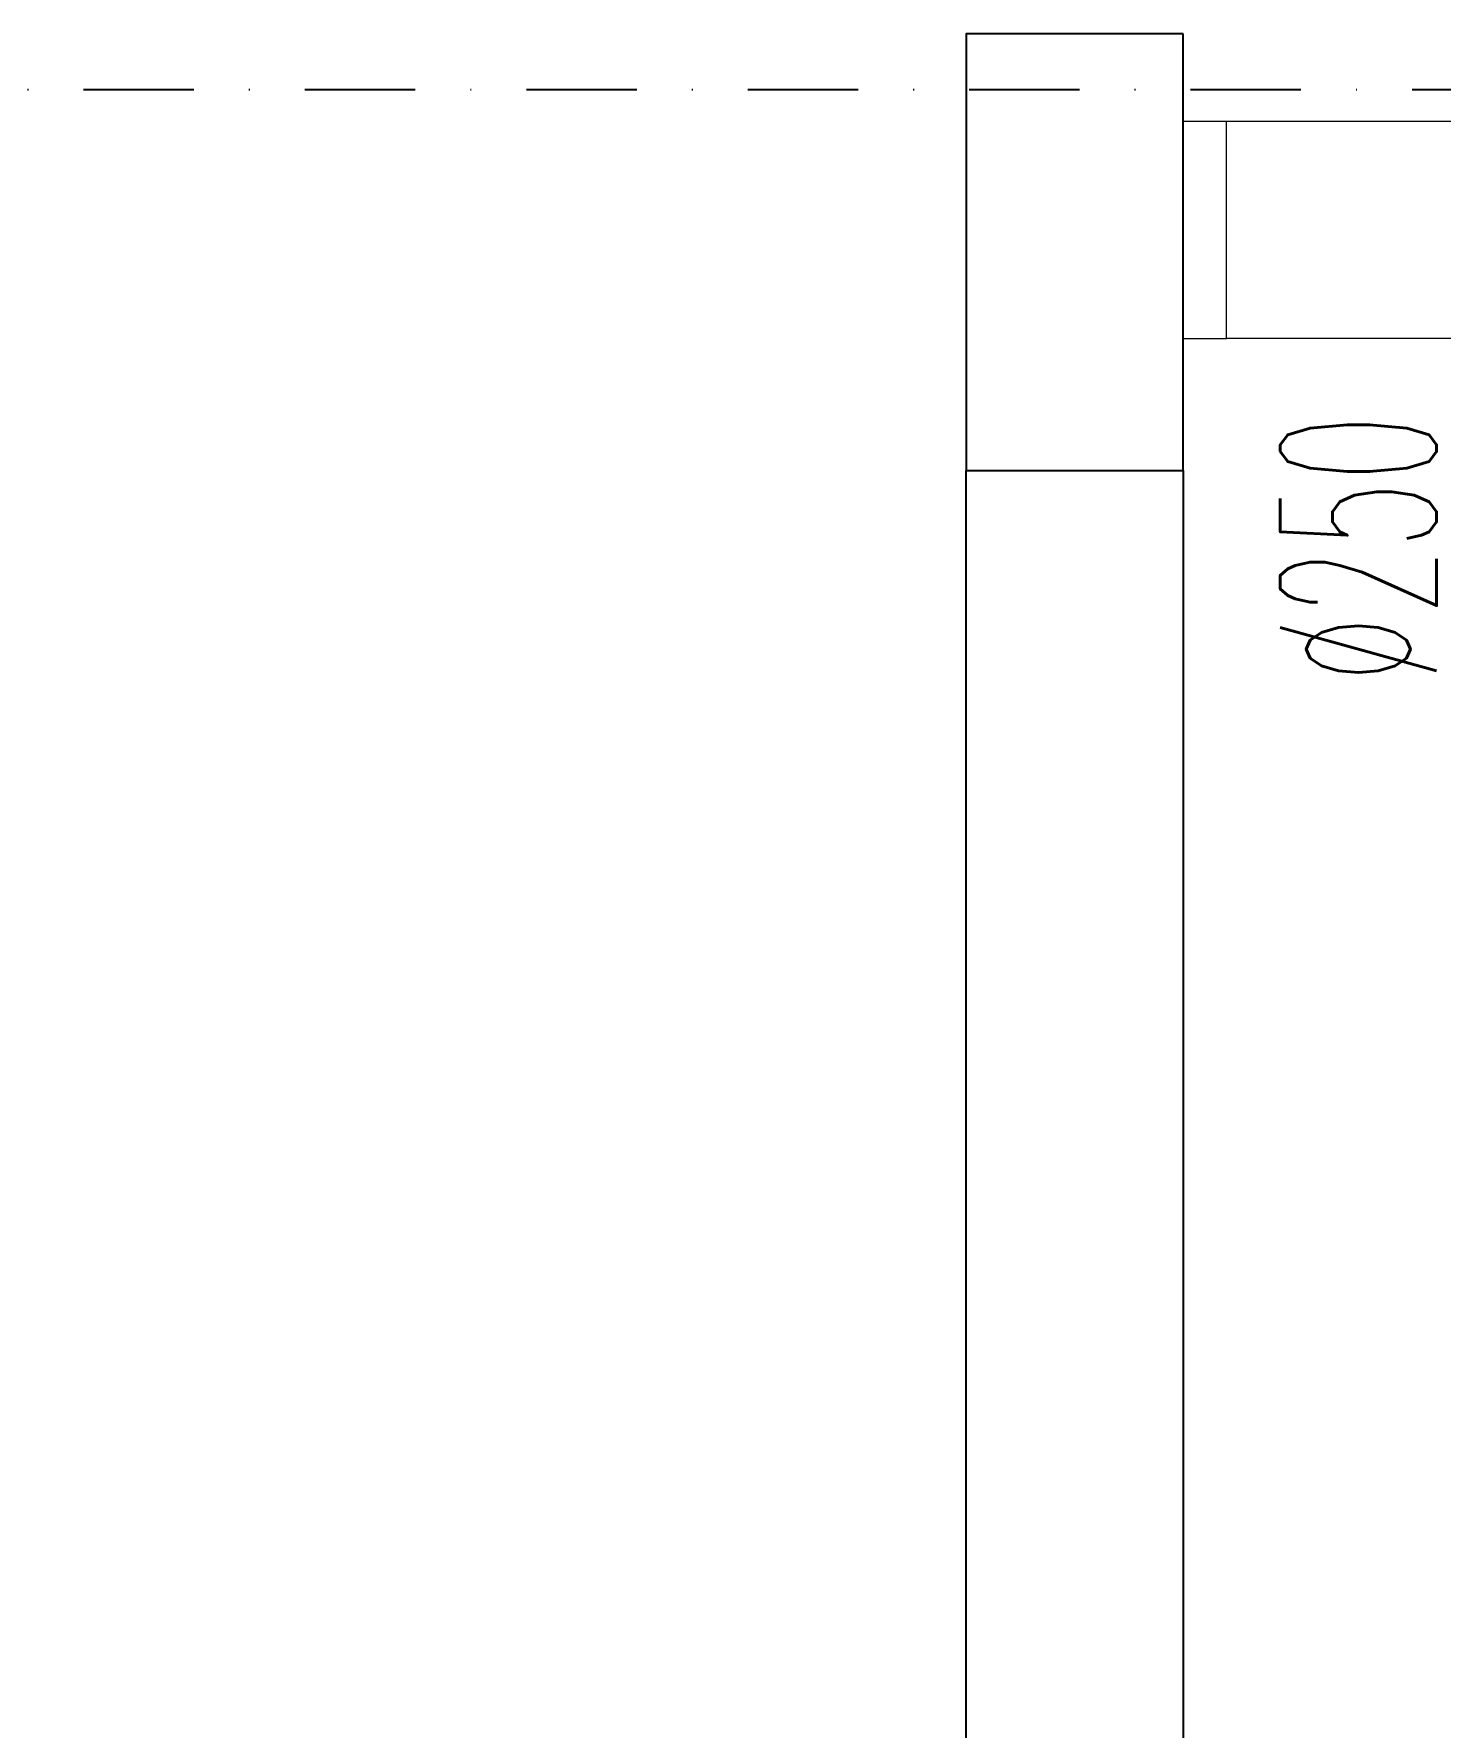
# Model space of a CAD drawing. Header units: inches. Extents: x -772 to 6765, y -813 to 4093.
# Drawn here: x 2897.6 to 3059.5, y 1511.5 to 1706.5 of the extents above; entities that cross this region are included whole.
import ezdxf
from ezdxf.enums import TextEntityAlignment as Align

# ---------------------------------------------------------------- set-up
doc = ezdxf.new("R2010")
doc.units = ezdxf.units.IN
doc.header["$MEASUREMENT"] = 0
doc.linetypes.add('DASHDOT', pattern=[25.4, 12.7, -6.35, 0, -6.35])
doc.layers.add('H_STR_Aks', color=250, linetype='DASHDOT')
doc.layers.add('MTY-UFLEME-KANALI', color=20, linetype='Continuous')
doc.layers.add('MTY-UFLEME-KANALI-Flex', color=21, linetype='ZIGZAG', lineweight=0)
doc.styles.add('CAP', font='simplxtw.shx', dxfattribs={"width": 0.65})
doc.linetypes.add('ZIGZAG', pattern='A,0.0001,-0.2,[131,ltypeshp.shx,S=0.2,R=0,X=-0.2,Y=0],-0.4,[131,ltypeshp.shx,S=0.2,R=180.00002,X=0.2,Y=0],-0.2', length=0.8001)

# ---------------------------------------------------------------- blocks, each defined once
blk = doc.blocks.new('*U225')
at = {"layer": 'MTY-UFLEME-KANALI-Flex', "ltscale": 0.5}
for p, q in [((-12.5, 3.56), (-12.5, 38.07)), ((12.5, 3.56), (12.5, 38.07))]:
    blk.add_line(p, q, dxfattribs=at)
at = {"layer": 'MTY-UFLEME-KANALI-Flex', "linetype": 'ByBlock', "ltscale": 0.5}
for points in [[(12.5, 43.07), (-12.5, 43.07), (-12.5, 38.07), (12.5, 38.07)], [(12.5, 3.56), (-12.5, 3.56), (-12.5, -1.44), (12.5, -1.44)]]:
    blk.add_lwpolyline(points, close=True, dxfattribs=at)
at = {"layer": 'MTY-UFLEME-KANALI-Flex', "color": 7, "ltscale": 0.5, "style": 'CAP', "width": 0.5}
blk.add_attdef('X', text='', height=18, dxfattribs=at).set_placement((-36.68, 13.88), align=Align.CENTER)
blk = doc.blocks.new('mekanik')
at = {"layer": 'MTY-UFLEME-KANALI'}
for points in [[(22299.94, 8546.45), (22274.94, 8546.45), (22274.94, 8496.19), (22299.94, 8496.19)], [(22274.94, 8496.19), (22299.94, 8496.19), (22299.94, 8010.86), (22274.94, 8010.86)]]:
    blk.add_lwpolyline(points, close=True, dxfattribs=at)
at = {"layer": 'MTY-UFLEME-KANALI', "rotation": 90}
blk.add_blockref('*U225', (22343.01, 8523.86), dxfattribs=at).add_auto_attribs({'X': '%%C250'})

msp = doc.modelspace()

# ---------------------------------------------------------------- linework, layer by layer
at = {"layer": 'H_STR_Aks'}
msp.add_line((6664.51, 1700), (-659.05, 1700), dxfattribs=at)

# ---------------------------------------------------------------- block references
msp.add_blockref('mekanik', (-19270, -6840))

doc.saveas('drawing.dxf')
